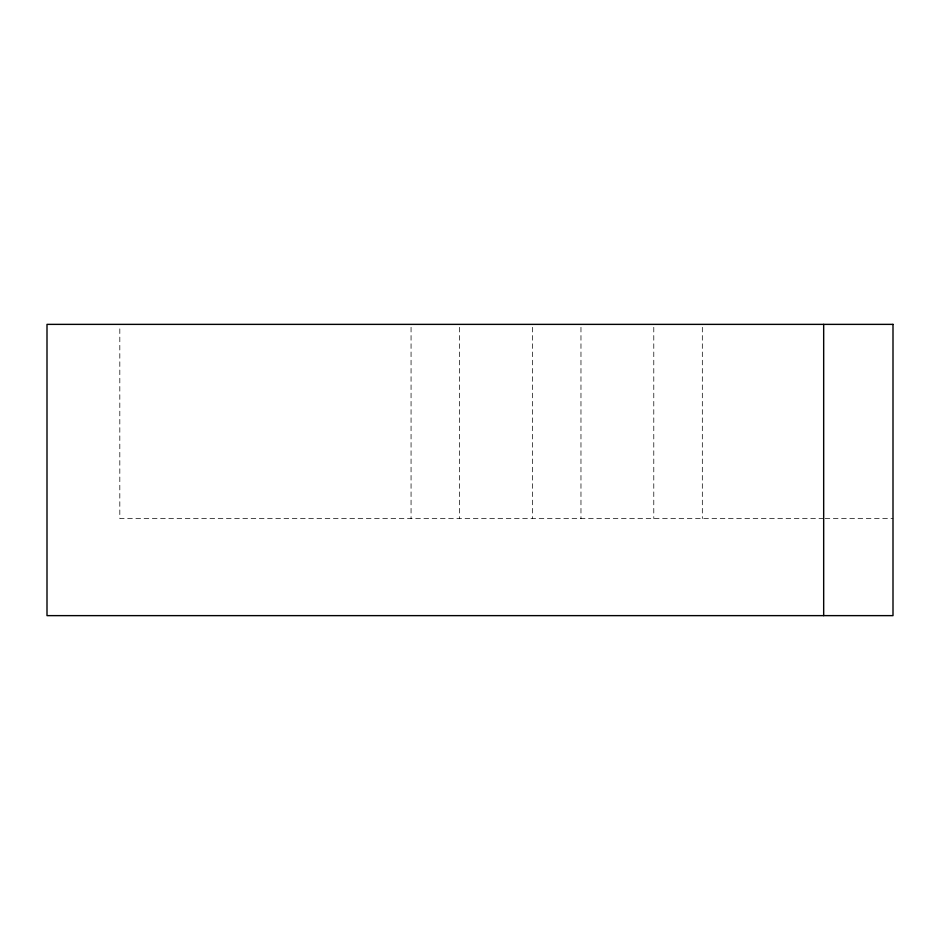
<?xml version="1.0" encoding="UTF-8"?>
<svg xmlns="http://www.w3.org/2000/svg" width="940" height="940" viewBox="0 0 940 940"><rect width="100%" height="100%" fill="white"/><g stroke="black" fill="none" stroke-linecap="round" stroke-linejoin="round"><path stroke-width="0.7" stroke-dasharray="4.7 3.53" d="M823.675 518.539L119.815 518.539L119.815 327.296M825.12 518.539L893 518.539M702.321 327.296L702.321 518.539M653.782 327.296L653.782 518.539M580.967 327.296L580.967 518.539M532.416 327.296L532.416 518.539M459.613 327.296L459.613 518.539M411.062 327.296L411.062 518.539"/><path stroke-width="1.41" d="M823.675 324.37L823.675 615.63M893 324.37L47 324.37L47 615.63L893 615.63L893 324.37"/></g></svg>
